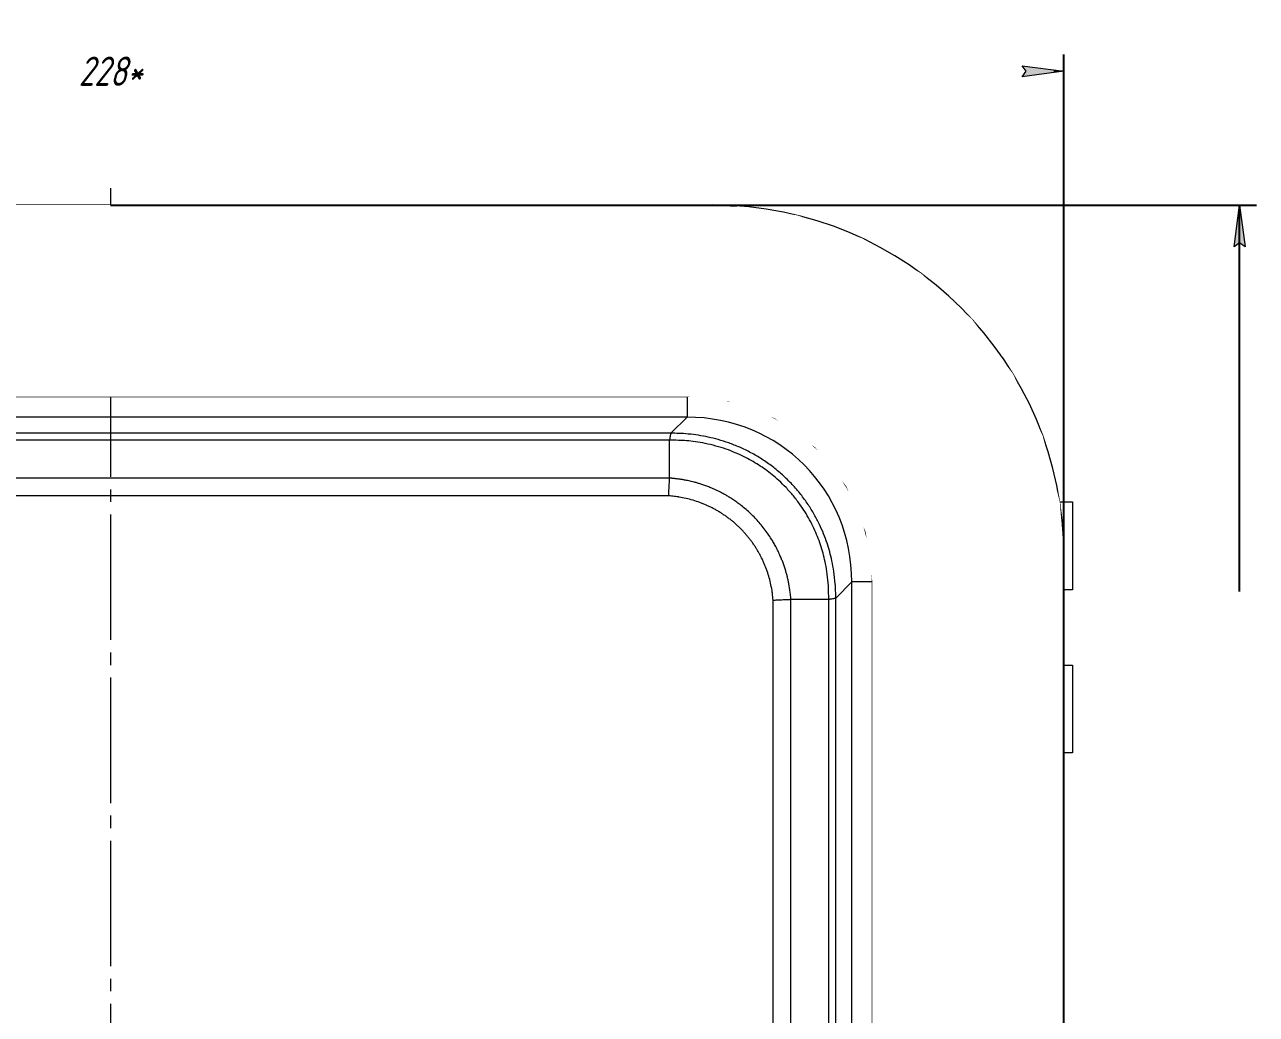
# Model space of a CAD drawing. Header units: millimetres. Extents: x -751 to 714, y -543 to 828.
# Drawn here: x -10.3 to 137, y 62.2 to 180.6 of the extents above; entities that cross this region are included whole.
import ezdxf

# ---------------------------------------------------------------- set-up
doc = ezdxf.new("R2010")
doc.units = ezdxf.units.MM
doc.linetypes.add('K5LT_AXLED', pattern=[19.5, 15, -1.5, 1.5, -1.5])
doc.linetypes.add('K5LT_THIN', pattern=[0])
doc.styles.add('KDIMTEXTSTYLE', font='GOST_AU.SHX', dxfattribs={"width": 0.96, "oblique": 15, "height": 5})
doc.dimstyles.new('KDIMSTYLE (1.00)', dxfattribs={"dimtxt": 5, "dimasz": 1, "dimexe": 2, "dimexo": 0, "dimgap": 1, "dimtad": 1, "dimtxsty": 'KDIMTEXTSTYLE', "dimsah": 1, "dimcen": 0, "dimdle": 1, "dimadec": 0, "dimazin": 0, "dimtfac": 0.667, "dimtmove": 0, "dimatfit": 3, "dimfxl": 1, "dimtvp": 1, "dimtolj": 1, "dimtzin": 0, "dimarcsym": 0})

# ---------------------------------------------------------------- blocks, each defined once
blk = doc.blocks.new('WIPEOUTCOLORING0')
blk.add_wipeout([(-68.94, 136.1), (0, 136.1), (-80.16, 158.2)])
blk.add_wipeout([(-80.16, 158.2), (0, 136.1), (-72.01, 159)])
blk.add_wipeout([(0, 136.1), (68.94, 136.1), (-72.01, 159)])
blk.add_wipeout([(-72.01, 159), (68.94, 136.1), (0, 159)])
blk.add_wipeout([(68.94, 136.1), (73.85, 135.56), (0, 159)])
blk.add_wipeout([(0, 159), (73.85, 135.56), (72.01, 159)])
blk.add_wipeout([(73.85, 135.56), (79.45, 133.49), (72.01, 159)])
blk.add_wipeout([(72.01, 159), (79.45, 133.49), (74.05, 158.95)])
blk.add_wipeout([(79.45, 133.49), (84.27, 130.02), (74.05, 158.95)])
blk.add_wipeout([(74.05, 158.95), (84.27, 130.02), (82.15, 157.76)])
blk.add_wipeout([(84.27, 130.02), (87.97, 125.38), (82.15, 157.76)])
blk.add_wipeout([(82.15, 157.76), (87.97, 125.38), (89.87, 155.02)])
blk.add_wipeout([(87.97, 125.38), (90.3, 119.89), (89.87, 155.02)])
blk.add_wipeout([(89.87, 155.02), (90.3, 119.89), (96.9, 150.83)])
blk.add_wipeout([(90.3, 119.89), (91.1, 113.94), (96.9, 150.83)])
blk.add_wipeout([(96.9, 150.83), (91.1, 113.94), (102.99, 145.36)])
blk.add_wipeout([(91.1, 113.94), (91.1, 0), (102.99, 145.36)])
blk.add_wipeout([(102.99, 145.36), (91.1, 0), (107.9, 138.81)])
blk.add_wipeout([(91.1, 0), (91.1, -113.94), (107.9, 138.81)])
blk.add_wipeout([(107.9, 138.81), (91.1, -113.94), (111.45, 131.43)])
blk.add_wipeout([(91.1, -113.94), (113.5, -123.5), (111.45, 131.43)])
blk.add_wipeout([(113.5, -123.5), (114, -117.01), (111.45, 131.43)])
blk.add_wipeout([(111.45, 131.43), (114, -117.01), (113.5, 123.5)])
blk.add_wipeout([(114, -117.01), (114, -113), (113.5, 123.5)])
blk.add_wipeout([(114, 93.5), (113.5, 123.5), (114, 0)])
blk.add_wipeout([(114, -104), (113.5, 123.5), (114, -113)])
blk.add_wipeout([(114, -93.5), (113.5, 123.5), (114, -104)])
blk.add_wipeout([(113.5, 123.5), (114, -93.5), (114, 0)])
blk.add_wipeout([(114, 113), (113.5, 123.5), (114, 104)])
blk.add_wipeout([(114, 104), (113.5, 123.5), (114, 93.5)])
blk.add_wipeout([(113.5, 123.5), (114, 113), (114, 117.01)])
blk = doc.blocks.new('U2')
at = {"color": 30, "linetype": 'K5LT_AXLED', "lineweight": 18, "true_color": 0xff8000}
blk.add_line((0, 161), (0, -161), dxfattribs=at)
at = {"color": 7, "linetype": 'K5LT_THIN', "lineweight": 18}
for p, q in [((72.01, 159), (-72.01, 159)), ((-72.01, 159), (72.01, 159)), ((71.54, 158.53), (-71.54, 158.53)), ((72.01, 159), (71.54, 158.53)), ((71.54, 155.53), (71.54, 158.53)), ((71.54, 155.53), (-71.54, 155.53)), ((-2.15, 146.71), (-3.43, 143.49)), ((1.27, 147.22), (-2.15, 146.71)), ((3.43, 144.51), (1.27, 147.22)), ((47.85, 146.71), (46.57, 143.49)), ((51.27, 147.22), (47.85, 146.71)), ((53.43, 144.51), (51.27, 147.22)), ((2.15, 141.29), (3.43, 144.51)), ((52.15, 141.29), (53.43, 144.51)), ((-3.43, 143.49), (-1.27, 140.78)), ((46.57, 143.49), (48.73, 140.78)), ((-1.27, 140.78), (2.15, 141.29)), ((48.73, 140.78), (52.15, 141.29)), ((-68.94, 136.1), (68.94, 136.1)), ((68.94, 136.1), (68.94, 133.64)), ((68.94, 133.64), (-68.94, 133.64)), ((68.94, 133.64), (67.01, 131.71)), ((67.01, 131.71), (-67.01, 131.71)), ((67.01, 131.71), (67.01, 131.71)), ((66.85, 130.87), (-66.85, 130.87)), ((66.85, 126.35), (66.85, 130.87)), ((66.85, 130.87), (66.85, 130.87)), ((66.85, 126.35), (-66.85, 126.35)), ((66.85, 126.35), (66.85, 126.35)), ((66.74, 124.23), (-66.77, 124.23)), ((113.5, 123.5), (115, 123.5)), ((115, 123.5), (115, 113)), ((110.53, -116.54), (110.53, 116.54)), ((113.53, 116.54), (110.53, 116.54)), ((114, 117.01), (113.53, 116.54)), ((113.53, -116.54), (113.53, 116.54)), ((114, -117.01), (114, 117.01)), ((114, 117.01), (114, -117.01)), ((88.64, 113.94), (86.71, 112.01)), ((91.1, 113.94), (88.64, 113.94)), ((88.64, -113.94), (88.64, 113.94)), ((91.1, -113.94), (91.1, 113.94)), ((86.71, 112.01), (86.71, 112.01)), ((86.71, -112.01), (86.71, 112.01)), ((115, 113), (114, 113)), ((79.23, -111.74), (79.23, 111.77)), ((85.87, 111.85), (81.35, 111.85)), ((81.35, 111.85), (81.35, 111.85)), ((81.35, -111.85), (81.35, 111.85)), ((85.87, 111.85), (85.87, 111.85)), ((85.87, -111.85), (85.87, 111.85)), ((100.27, 103.22), (96.85, 102.71)), ((102.43, 100.51), (100.27, 103.22)), ((114, 104), (115, 104)), ((115, 104), (115, 93.5)), ((96.85, 102.71), (95.57, 99.49)), ((101.15, 97.29), (102.43, 100.51)), ((95.57, 99.49), (97.73, 96.78)), ((97.73, 96.78), (101.15, 97.29)), ((115, 93.5), (114, 93.5))]:
    blk.add_line(p, q, dxfattribs=at)
for centre, radius in [((0, 144), 7.5), ((0, 144), 6.5), ((50, 144), 7.5), ((50, 144), 6.5), ((0, 144), 5.7), ((50, 144), 5.7), ((99, 100), 7.5), ((99, 100), 6.5), ((99, 100), 5.7)]:
    blk.add_circle(centre, radius, dxfattribs=at)
for centre, major_axis, ratio, start_param, end_param in [((71.51, 116.51), (-29.72, -29.72), 0.999413, 2.356537, 3.926648), ((71.99, 116.99), (-29.72, -29.72), 0.999315, 2.356537, 3.926648), ((71.99, 116.99), (29.72, 29.72), 0.999315, 5.49813, 7.068241), ((71.51, 116.51), (-27.6, -27.6), 0.999315, 2.356537, 3.926648), ((68.25, 113.25), (-16.4, -16.4), 0.970288, 2.371274, 3.911912), ((68.25, 113.25), (-14.68, -14.68), 0.963239, 2.371274, 3.911912)]:
    blk.add_ellipse(centre, major_axis=major_axis, ratio=ratio, start_param=start_param, end_param=end_param, dxfattribs=at)
for points, knots in [([(67.01, 131.71), (67, 131.68), (66.97, 131.61), (66.93, 131.44), (66.9, 131.24), (66.87, 131.05), (66.85, 130.93), (66.85, 130.87)], [0, 0, 0, 0, 2.056389, 3.870862, 5.623271, 7.00782, 8, 8, 8, 8]), ([(86.71, 112.01), (86.72, 112.58), (86.68, 113.65), (86.51, 115.13), (86.28, 116.41), (86, 117.54), (85.68, 118.61), (85.27, 119.7), (84.77, 120.85), (84.15, 122.03), (83.41, 123.23), (82.53, 124.44), (81.51, 125.62), (80.38, 126.73), (79.16, 127.74), (77.9, 128.63), (76.59, 129.4), (75.27, 130.04), (73.96, 130.56), (72.7, 130.96), (71.49, 131.26), (70.29, 131.49), (69.12, 131.63), (68.01, 131.7), (67.33, 131.71), (67.01, 131.71)], [0, 0, 0, 0, 1.420612, 2.682344, 3.762576, 4.680948, 5.596341, 6.564499, 7.608159, 8.732811, 9.905327, 11.148701, 12.460795, 13.813992, 15.12586, 16.412625, 17.674119, 18.927404, 20.092673, 21.209993, 22.232551, 23.220578, 24.278516, 25.20499, 26, 26, 26, 26]), ([(85.87, 111.85), (85.88, 112.38), (85.86, 113.4), (85.73, 114.82), (85.52, 116.04), (85.27, 117.12), (84.98, 118.13), (84.63, 119.13), (84.22, 120.12), (83.73, 121.12), (83.16, 122.14), (82.47, 123.18), (81.68, 124.22), (80.82, 125.19), (79.96, 126.03), (79.13, 126.75), (78.32, 127.37), (77.49, 127.93), (76.61, 128.46), (75.68, 128.96), (74.68, 129.41), (73.58, 129.84), (72.38, 130.21), (71.16, 130.5), (69.98, 130.7), (68.9, 130.82), (67.88, 130.87), (67.2, 130.88), (66.85, 130.87)], [0, 0, 0, 0, 1.545131, 2.919206, 4.111167, 5.121013, 6.1199, 7.135866, 8.168911, 9.234743, 10.334614, 11.539723, 12.834262, 14.11796, 15.277218, 16.298934, 17.265146, 18.224939, 19.209692, 20.219407, 21.265414, 22.391705, 23.605779, 24.889622, 26.016785, 27.056924, 27.996603, 29, 29, 29, 29]), ([(66.74, 124.23), (66.75, 124.39), (66.77, 124.68), (66.79, 125.08), (66.81, 125.46), (66.82, 125.8), (66.84, 126.1), (66.84, 126.28), (66.85, 126.35)], [0, 0, 0, 0, 1.787661, 3.341895, 4.742505, 6.328296, 7.774062, 9, 9, 9, 9]), ([(81.35, 111.85), (81.34, 112.06), (81.3, 112.45), (81.23, 113.02), (81.15, 113.52), (81.06, 113.97), (80.97, 114.4), (80.86, 114.83), (80.73, 115.27), (80.59, 115.74), (80.42, 116.21), (80.24, 116.68), (80.02, 117.19), (79.77, 117.74), (79.49, 118.27), (79.21, 118.76), (78.9, 119.27), (78.52, 119.83), (78.06, 120.44), (77.57, 121.03), (77.07, 121.58), (76.55, 122.1), (76, 122.6), (75.44, 123.06), (74.9, 123.46), (74.43, 123.79), (74, 124.06), (73.56, 124.33), (73.06, 124.6), (72.49, 124.89), (71.94, 125.13), (71.42, 125.34), (70.96, 125.51), (70.51, 125.66), (70.12, 125.78), (69.76, 125.88), (69.45, 125.96), (69.15, 126.02), (68.89, 126.08), (68.67, 126.12), (68.49, 126.15), (68.34, 126.18), (68.18, 126.2), (67.99, 126.23), (67.76, 126.26), (67.57, 126.28), (67.41, 126.3), (67.31, 126.31), (67.23, 126.32), (67.16, 126.32), (67.08, 126.33), (67, 126.34), (66.93, 126.35), (66.87, 126.35), (66.85, 126.35)], [0, 0, 0, 0, 1.55534, 2.950682, 4.196003, 5.275466, 6.349071, 7.407826, 8.555097, 9.768984, 11.012222, 12.197283, 13.498953, 15.105029, 16.619857, 17.949545, 19.243406, 20.984554, 22.970206, 24.846091, 26.597287, 28.431503, 30.262464, 32.118818, 33.741813, 35.176093, 36.351643, 37.463297, 38.990735, 40.532941, 42.14462, 43.408761, 44.655946, 45.817963, 46.828022, 47.725381, 48.499075, 49.246077, 49.924554, 50.490795, 50.914573, 51.248411, 51.560492, 52.083891, 52.660371, 53.23772, 53.583457, 53.828916, 54.026309, 54.207491, 54.41459, 54.647605, 54.851381, 55, 55, 55, 55]), ([(79.23, 111.77), (79.21, 112.03), (79.18, 112.3), (79.14, 112.61), (79.14, 112.65), (79.09, 112.99), (79.03, 113.3), (78.91, 113.88), (78.84, 114.15), (78.69, 114.7), (78.61, 114.97), (78.47, 115.37), (78.42, 115.5), (78.32, 115.76), (78.27, 115.89), (78.16, 116.15), (78.1, 116.28), (77.98, 116.54), (77.92, 116.67), (77.8, 116.92), (77.74, 117.04), (77.61, 117.27), (77.55, 117.39), (77.41, 117.62), (77.35, 117.74), (77.2, 117.97), (77.13, 118.09), (76.97, 118.32), (76.9, 118.44), (76.73, 118.67), (76.65, 118.79), (76.48, 119.01), (76.4, 119.12), (76.23, 119.33), (76.14, 119.43), (75.96, 119.64), (75.87, 119.75), (75.68, 119.96), (75.58, 120.07), (75.38, 120.28), (75.27, 120.38), (75.07, 120.58), (74.97, 120.67), (74.76, 120.86), (74.66, 120.95), (74.45, 121.13), (74.35, 121.21), (74.13, 121.38), (74.02, 121.47), (73.79, 121.64), (73.68, 121.73), (73.45, 121.89), (73.34, 121.96), (73.11, 122.11), (73, 122.19), (72.76, 122.33), (72.64, 122.41), (72.39, 122.55), (72.27, 122.62), (72.02, 122.75), (71.9, 122.81), (71.65, 122.93), (71.52, 122.99), (71.35, 123.07), (71.3, 123.09), (71.11, 123.17), (70.98, 123.23), (70.72, 123.34), (70.58, 123.39), (70.19, 123.53), (69.92, 123.62), (69.38, 123.78), (69.1, 123.86), (68.54, 123.98), (68.26, 124.04), (67.94, 124.09), (67.89, 124.1), (67.75, 124.12), (67.65, 124.13), (67.45, 124.16), (67.34, 124.17), (67.13, 124.19), (67.03, 124.2), (66.86, 124.22), (66.8, 124.23), (66.74, 124.23)], [2.90521, 2.90521, 2.90521, 2.90521, 3.742623, 3.742623, 3.870366, 3.870366, 4.846496, 4.846496, 5.735566, 5.735566, 6.64158, 6.64158, 7.077485, 7.077485, 7.519077, 7.519077, 7.967088, 7.967088, 8.420981, 8.420981, 8.835496, 8.835496, 9.256863, 9.256863, 9.684806, 9.684806, 10.120194, 10.120194, 10.564456, 10.564456, 11.019039, 11.019039, 11.441133, 11.441133, 11.873066, 11.873066, 12.316452, 12.316452, 12.77325, 12.77325, 13.231103, 13.231103, 13.674582, 13.674582, 14.105816, 14.105816, 14.526517, 14.526517, 14.980932, 14.980932, 15.424332, 15.424332, 15.858319, 15.858319, 16.284294, 16.284294, 16.737515, 16.737515, 17.182266, 17.182266, 17.619734, 17.619734, 18.051211, 18.051211, 18.228887, 18.228887, 18.682594, 18.682594, 19.130623, 19.130623, 20.013837, 20.013837, 20.91705, 20.91705, 21.812432, 21.812432, 21.968696, 21.968696, 22.284074, 22.284074, 22.607925, 22.607925, 22.923408, 22.923408, 23.097319, 23.097319, 23.097319, 23.097319]), ([(86.71, 112.01), (86.68, 112), (86.61, 111.97), (86.44, 111.93), (86.24, 111.9), (86.05, 111.87), (85.93, 111.85), (85.87, 111.85)], [0, 0, 0, 0, 2.056335, 3.870407, 5.62213, 7.006732, 8, 8, 8, 8]), ([(79.23, 111.77), (79.39, 111.77), (79.68, 111.79), (80.08, 111.8), (80.45, 111.82), (80.8, 111.83), (81.1, 111.84), (81.28, 111.85), (81.35, 111.85)], [0, 0, 0, 0, 1.786159, 3.339341, 4.739742, 6.326356, 7.773174, 9, 9, 9, 9])]:
    blk.add_open_spline(points, degree=3, knots=knots, dxfattribs=at)
blk.add_blockref('WIPEOUTCOLORING0', (0, 0))
blk = doc.blocks.new('KDIMARROW_01')
blk.add_hatch(color=0).paths.add_polyline_path([(-5, -0.66), (0, 0), (-5, 0.66), (-4.5, 0)])
at = {"color": 0, "linetype": 'K5LT_THIN', "lineweight": 18}
for p, q in [((-4.5, 0), (-5, 0.66)), ((-5, 0.66), (0, 0)), ((0, 0), (-5, -0.66)), ((-5, -0.66), (-4.5, 0)), ((0, 0), (-1, 0))]:
    blk.add_line(p, q, dxfattribs=at)

msp = doc.modelspace()

# ---------------------------------------------------------------- block references
msp.add_blockref('U2', (0, 0))

# ---------------------------------------------------------------- next in the draw order: dimensions: what is measured, and where the dimension line sits
at = {"color": 7}
msp.add_linear_dim(base=(114, 175), p1=(-114, 0), p2=(114, 0), location=(0, 175), dimstyle='KDIMSTYLE (1.00)', override={"dimexo": 0, "dimpost": '\\H3.5;\\W0.965;\\Q15;<>\\H3.5;\\W0.965;\\Q15;\\Q15;*', "dimblk1": 'KDIMARROW_01', "dimblk2": 'KDIMARROW_01', "dimse1": 0, "dimse2": 0, "dimclrt": 7, "dimtolj": 1}, dxfattribs=at).render()
msp.add_linear_dim(base=(135, 159), p1=(0, -159), p2=(0, 159), angle=90, location=(135, 0), dimstyle='KDIMSTYLE (1.00)', override={"dimexo": 0, "dimpost": '\\H3.5;\\W0.965;\\Q15;<>\\H3.5;\\W0.965;\\Q15;\\Q15;*', "dimblk1": 'KDIMARROW_01', "dimblk2": 'KDIMARROW_01', "dimse1": 0, "dimse2": 0, "dimclrt": 7, "dimtolj": 1}, dxfattribs=at).render()

doc.saveas('drawing.dxf')
